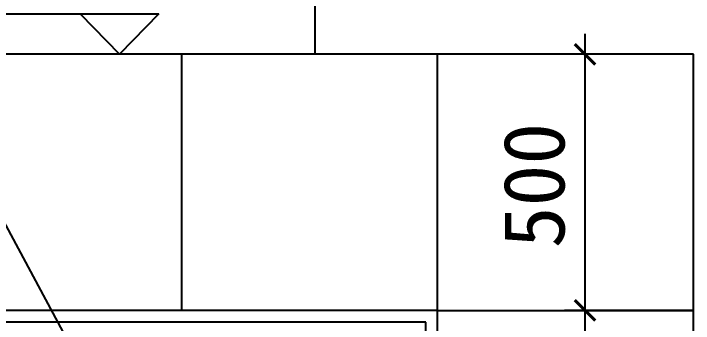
# Model space of a CAD drawing. Extents: x -747684 to -361709, y -438585 to -234743.
# Drawn here: x -373095 to -371767, y -242076 to -241471 of the extents above; entities that cross this region are included whole.
import ezdxf

# ---------------------------------------------------------------- set-up
doc = ezdxf.new("R2010")
doc.units = 0
doc.header["$LTSCALE"] = 100
doc.header["$MEASUREMENT"] = 0
doc.layers.get('0').update_dxf_attribs({"linetype": 'CONTINUOUS'})
doc.layers.get('DEFPOINTS').update_dxf_attribs({"linetype": 'CONTINUOUS'})
doc.layers.add('2D', color=7, linetype='CONTINUOUS')
doc.layers.add('INSERT', color=7, linetype='CONTINUOUS')
doc.styles.get("Standard").update_dxf_attribs({"font": 'SimSun.ttf'})

msp = doc.modelspace()

# ---------------------------------------------------------------- linework, layer by layer
at = {"color": 7}
for p, q in [((-372507.1, -241200.5), (-372507.1, -241550.5)), ((-373248.3, -241472, 685.7), (-372811.8, -241472, 685.7)), ((-372965.5, -241472, 685.7), (-372888.6, -241550.5)), ((-372811.8, -241472, 685.7), (-372888.6, -241550.5))]:
    msp.add_line(p, q, dxfattribs=at)
at = {"color": 2, "linetype": 'BYBLOCK'}
for p, q in [((-371979, -241510.5), (-371979, -242090.5)), ((-371767.2, -241550.5), (-372019, -241550.5)), ((-371767.2, -242050.5), (-372019, -242050.5))]:
    msp.add_line(p, q, dxfattribs=at)
at = {"color": 0, "linetype": 'BYBLOCK', "const_width": 6}
for points in [[(-371959, -241570.5), (-371999, -241530.5)], [(-371999, -242030.5), (-371959, -242070.5)]]:
    msp.add_lwpolyline(points, dxfattribs=at)
at = {"layer": '2D', "color": 8}
for p, q in [((-372267.1, -242050.5), (-373267.1, -242050.5)), ((-372267.1, -243050.5), (-372267.1, -242050.5)), ((-372289.8, -242073.2), (-373244.5, -242073.2)), ((-372289.8, -243027.9), (-372289.8, -242073.2))]:
    msp.add_line(p, q, dxfattribs=at)
at = {"layer": 'DEFPOINTS', "color": 0, "linetype": 'BYBLOCK'}
for p in [(-371767.1, -241550.5), (-371979, -242050.5), (-371767.1, -242050.5)]:
    msp.add_point(p, dxfattribs=at)
at = {"layer": 'INSERT', "color": 2}
msp.add_line((-372802.5, -242456.5), (-373702.6, -240784.8), dxfattribs=at)
at = {"layer": 'INSERT', "color": 7}
for p, q in [((-371767.1, -241550.5), (-373767.1, -241550.5)), ((-371767.1, -243800.5), (-371767.1, -241550.5))]:
    msp.add_line(p, q, dxfattribs=at)
at = {"layer": 'INSERT', "color": 8}
for p, q in [((-372767.1, -241550.5), (-372767.1, -242050.5)), ((-372267.1, -242050.5), (-372267.1, -241550.5)), ((-372267.1, -242050.5), (-371767.1, -242050.5))]:
    msp.add_line(p, q, dxfattribs=at)

# ---------------------------------------------------------------- texts
at = {"layer": 'INSERT', "color": 9}
msp.add_text('500', height=120, rotation=90, dxfattribs=at).set_placement((-372019, -241929.2))

doc.saveas('drawing.dxf')
